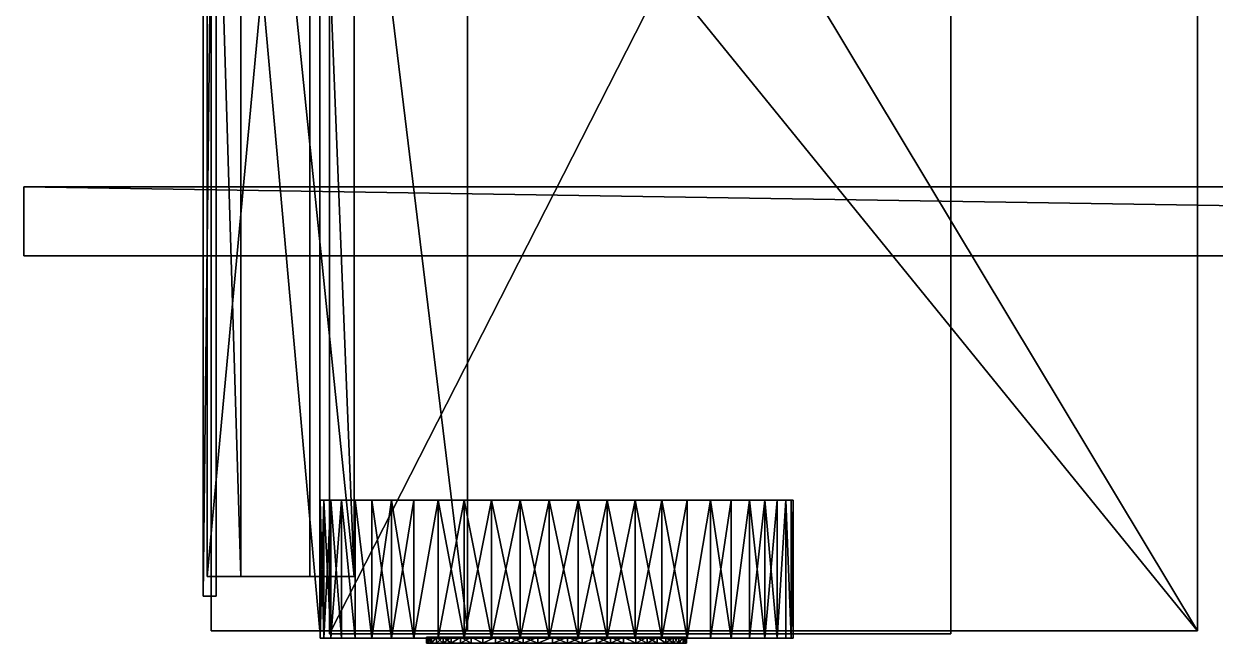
# Model space of a CAD drawing. Header units: millimetres. Extents: x -2500 to 6540, y -1255 to 1270.
# Drawn here: x -2500 to -84, y -1255 to 0 of the extents above; entities that cross this region are included whole.
import ezdxf

# ---------------------------------------------------------------- set-up
doc = ezdxf.new("R2010")
doc.units = ezdxf.units.MM

msp = doc.modelspace()

# ---------------------------------------------------------------- linework, layer by layer
at = {"layer": 'CAD_75LAB'}
for points in [[(-1880, -1236, 1750), (-1880, 1236, 2770), (-1880, 1236, 1750)], [(-1880, -1236, 2770), (-1880, 1236, 2770), (-1880, -1236, 1750)], [(-620, 1236, 1750), (-1880, -1236, 1750), (-1880, 1236, 1750)], [(-620, 1236, 1750), (-620, -1236, 1750), (-1880, -1236, 1750)], [(-620, 1236, 2770), (-1880, 1236, 2770), (-1880, -1236, 2770)], [(-620, 1236, 2770), (-1880, -1236, 2770), (-620, -1236, 2770)], [(-620, -1236, 1750), (-620, 1236, 1750), (-620, 1236, 2770)], [(-620, -1236, 2770), (-620, -1236, 1750), (-620, 1236, 2770)], [(-2120, 1230, 500), (-120, -1230, 500), (-2120, -1230, 500)], [(-2120, 1230, 500), (-120, 1230, 500), (-120, -1230, 500)], [(-2120, 1230, 1600), (-2120, -1230, 1600), (-1900, -1230, 2790)], [(-1900, 1230, 2790), (-2120, 1230, 1600), (-1900, -1230, 2790)], [(-2120, 1230, 1600), (-2120, 1230, 500), (-2120, -1230, 500)], [(-2120, 1230, 1600), (-2120, -1230, 500), (-2120, -1230, 1600)], [(-1900, 1230, 2790), (-1900, -1230, 2790), (-1600, -1230, 3050)], [(-1600, 1230, 3050), (-1900, 1230, 2790), (-1600, -1230, 3050)], [(-1600, 1230, 3050), (-1600, -1230, 3050), (-120, -1230, 3050)], [(-120, 1230, 3050), (-1600, 1230, 3050), (-120, -1230, 3050)], [(-120, -1230, 500), (-120, 1230, 3050), (-120, -1230, 3050)], [(-120, 1230, 500), (-120, 1230, 3050), (-120, -1230, 500)], [(-2136, -1160, 920), (-2136, 1160, 630), (-2136, -1160, 630)], [(-2136, -1160, 920), (-2136, 1160, 920), (-2136, 1160, 630)], [(-2110, 1160, 630), (-2136, -1160, 630), (-2136, 1160, 630)], [(-2110, 1160, 630), (-2110, -1160, 630), (-2136, -1160, 630)], [(-2110, 1160, 920), (-2136, 1160, 920), (-2136, -1160, 920)], [(-2110, 1160, 920), (-2136, -1160, 920), (-2110, -1160, 920)], [(-2110, -1160, 920), (-2110, -1160, 630), (-2110, 1160, 630)], [(-2110, -1160, 920), (-2110, 1160, 630), (-2110, 1160, 920)], [(-2060, -1120, 1710), (-2128, 1120, 1710), (-2060, 1120, 1710)], [(-2060, -1120, 1710), (-2128, -1120, 1710), (-2128, 1120, 1710)], [(-2128, -1120, 1710), (-1920, 1120, 2770), (-2128, 1120, 1710)], [(-2128, -1120, 1710), (-1920, -1120, 2770), (-1920, 1120, 2770)], [(-1830, -1120, 2770), (-2060, -1120, 1710), (-2060, 1120, 1710)], [(-1830, -1120, 2770), (-2060, 1120, 1710), (-1830, 1120, 2770)], [(-1830, -1120, 2770), (-1830, 1120, 2770), (-1920, 1120, 2770)], [(-1920, -1120, 2770), (-1830, -1120, 2770), (-1920, 1120, 2770)], [(-2500, -330, 1030), (-2500, -330, 780), (-2500, -470, 780)], [(-2500, -470, 1030), (-2500, -330, 1030), (-2500, -470, 780)], [(6460, -330, 1030), (6460, -330, 780), (-2500, -330, 780)], [(6460, -330, 1030), (-2500, -330, 780), (-2500, -330, 1030)], [(6460, -470, 780), (-2500, -470, 780), (-2500, -330, 780)], [(6460, -330, 780), (6460, -470, 780), (-2500, -330, 780)], [(6460, -470, 1030), (-2500, -330, 1030), (-2500, -470, 1030)], [(6460, -330, 1030), (-2500, -330, 1030), (6460, -470, 1030)], [(6460, -470, 1030), (-2500, -470, 780), (6460, -470, 780)], [(6460, -470, 1030), (-2500, -470, 1030), (-2500, -470, 780)], [(-1899.09, -1245, 509.55), (-1891.83, -1245, 568.2), (-1891.83, -965, 568.2)], [(-1899.09, -1245, 509.55), (-1891.83, -965, 568.2), (-1899.09, -965, 509.55)], [(-1899.09, -1245, 509.55), (-1899.09, -965, 509.55), (-1899.09, -965, 450.45)], [(-1899.09, -1245, 450.45), (-1899.09, -1245, 509.55), (-1899.09, -965, 450.45)], [(-1891.83, -1245, 391.8), (-1899.09, -1245, 450.45), (-1899.09, -965, 450.45)], [(-1891.83, -1245, 391.8), (-1899.09, -965, 450.45), (-1891.83, -965, 391.8)], [(-1899.09, -965, 509.55), (-1891.83, -965, 391.8), (-1899.09, -965, 450.45)], [(-1877.41, -965, 625.51), (-1899.09, -965, 509.55), (-1891.83, -965, 568.2)], [(-1877.41, -965, 625.51), (-1891.83, -965, 391.8), (-1899.09, -965, 509.55)], [(-1891.83, -1245, 568.2), (-1877.41, -1245, 625.51), (-1877.41, -965, 625.51)], [(-1891.83, -1245, 568.2), (-1877.41, -965, 625.51), (-1891.83, -965, 568.2)], [(-1877.41, -1245, 334.49), (-1891.83, -1245, 391.8), (-1891.83, -965, 391.8)], [(-1877.41, -1245, 334.49), (-1891.83, -965, 391.8), (-1877.41, -965, 334.49)], [(-1891.83, -965, 391.8), (-1856.06, -965, 279.38), (-1877.41, -965, 334.49)], [(-1891.83, -965, 391.8), (-1754.14, -965, 135.4), (-1856.06, -965, 279.38)], [(-1877.41, -965, 625.51), (-1754.14, -965, 135.4), (-1891.83, -965, 391.8)], [(-1877.41, -1245, 625.51), (-1856.06, -965, 680.62), (-1877.41, -965, 625.51)], [(-1877.41, -1245, 625.51), (-1856.06, -1245, 680.62), (-1856.06, -965, 680.62)], [(-1856.06, -1245, 279.38), (-1877.41, -1245, 334.49), (-1877.41, -965, 334.49)], [(-1856.06, -1245, 279.38), (-1877.41, -965, 334.49), (-1856.06, -965, 279.38)], [(-1793.96, -965, 780.92), (-1877.41, -965, 625.51), (-1856.06, -965, 680.62)], [(-1317.31, -965, 948.89), (-1754.14, -965, 135.4), (-1877.41, -965, 625.51)], [(-1317.31, -965, 948.89), (-1877.41, -965, 625.51), (-1793.96, -965, 780.92)], [(-1828.1, -1245, 732.69), (-1828.1, -965, 732.69), (-1856.06, -965, 680.62)], [(-1856.06, -1245, 680.62), (-1828.1, -1245, 732.69), (-1856.06, -965, 680.62)], [(-1828.1, -1245, 227.31), (-1856.06, -1245, 279.38), (-1856.06, -965, 279.38)], [(-1828.1, -1245, 227.31), (-1856.06, -965, 279.38), (-1828.1, -965, 227.31)], [(-1856.06, -965, 279.38), (-1793.96, -965, 179.08), (-1828.1, -965, 227.31)], [(-1856.06, -965, 279.38), (-1754.14, -965, 135.4), (-1793.96, -965, 179.08)], [(-1793.96, -965, 780.92), (-1856.06, -965, 680.62), (-1828.1, -965, 732.69)], [(-1793.96, -1245, 780.92), (-1793.96, -965, 780.92), (-1828.1, -965, 732.69)], [(-1828.1, -1245, 732.69), (-1793.96, -1245, 780.92), (-1828.1, -965, 732.69)], [(-1793.96, -1245, 179.08), (-1828.1, -1245, 227.31), (-1828.1, -965, 227.31)], [(-1793.96, -1245, 179.08), (-1828.1, -965, 227.31), (-1793.96, -965, 179.08)], [(-1793.96, -1245, 780.92), (-1754.14, -965, 824.6), (-1793.96, -965, 780.92)], [(-1793.96, -1245, 780.92), (-1754.14, -1245, 824.6), (-1754.14, -965, 824.6)], [(-1754.14, -1245, 135.4), (-1793.96, -1245, 179.08), (-1793.96, -965, 179.08)], [(-1754.14, -1245, 135.4), (-1793.96, -965, 179.08), (-1754.14, -965, 135.4)], [(-1551.36, -965, 941.68), (-1793.96, -965, 780.92), (-1754.14, -965, 824.6)], [(-1317.31, -965, 948.89), (-1793.96, -965, 780.92), (-1551.36, -965, 941.68)], [(-1754.14, -1245, 824.6), (-1709.26, -965, 863.05), (-1754.14, -965, 824.6)], [(-1754.14, -1245, 824.6), (-1709.26, -1245, 863.05), (-1709.26, -965, 863.05)], [(-1709.26, -1245, 96.95), (-1754.14, -1245, 135.4), (-1754.14, -965, 135.4)], [(-1709.26, -1245, 96.95), (-1754.14, -965, 135.4), (-1709.26, -965, 96.95)], [(-1660, -965, 64.31), (-1709.26, -965, 96.95), (-1754.14, -965, 135.4)], [(-1660, -965, 895.69), (-1754.14, -965, 824.6), (-1709.26, -965, 863.05)], [(-1551.36, -965, 941.68), (-1754.14, -965, 824.6), (-1660, -965, 895.69)], [(-1317.31, -965, 948.89), (-1660, -965, 64.31), (-1754.14, -965, 135.4)], [(-1709.26, -1245, 863.05), (-1660, -965, 895.69), (-1709.26, -965, 863.05)], [(-1709.26, -1245, 863.05), (-1660, -1245, 895.69), (-1660, -965, 895.69)], [(-1709.26, -1245, 96.95), (-1709.26, -965, 96.95), (-1660, -965, 64.31)], [(-1660, -1245, 64.31), (-1709.26, -1245, 96.95), (-1660, -965, 64.31)], [(-1660, -1245, 895.69), (-1607.1, -965, 922.03), (-1660, -965, 895.69)], [(-1660, -1245, 895.69), (-1607.1, -1245, 922.03), (-1607.1, -965, 922.03)], [(-1607.1, -1245, 37.97), (-1660, -1245, 64.31), (-1660, -965, 64.31)], [(-1607.1, -1245, 37.97), (-1660, -965, 64.31), (-1607.1, -965, 37.97)], [(-1493.63, -965, 5.68), (-1607.1, -965, 37.97), (-1660, -965, 64.31)], [(-1434.78, -965, 0.23), (-1493.63, -965, 5.68), (-1660, -965, 64.31)], [(-1551.36, -965, 941.68), (-1660, -965, 895.69), (-1607.1, -965, 922.03)], [(-1317.31, -965, 948.89), (-1434.78, -965, 0.23), (-1660, -965, 64.31)], [(-1607.1, -1245, 922.03), (-1551.36, -965, 941.68), (-1607.1, -965, 922.03)], [(-1607.1, -1245, 922.03), (-1551.36, -1245, 941.68), (-1551.36, -965, 941.68)], [(-1551.36, -1245, 18.32), (-1607.1, -1245, 37.97), (-1607.1, -965, 37.97)], [(-1551.36, -1245, 18.32), (-1607.1, -965, 37.97), (-1551.36, -965, 18.32)], [(-1493.63, -965, 5.68), (-1551.36, -965, 18.32), (-1607.1, -965, 37.97)], [(-1551.36, -1245, 941.68), (-1493.63, -965, 954.32), (-1551.36, -965, 941.68)], [(-1551.36, -1245, 941.68), (-1493.63, -1245, 954.32), (-1493.63, -965, 954.32)], [(-1493.63, -1245, 5.68), (-1551.36, -1245, 18.32), (-1551.36, -965, 18.32)], [(-1493.63, -1245, 5.68), (-1551.36, -965, 18.32), (-1493.63, -965, 5.68)], [(-1317.31, -965, 948.89), (-1551.36, -965, 941.68), (-1493.63, -965, 954.32)], [(-1493.63, -1245, 954.32), (-1434.78, -1245, 959.77), (-1434.78, -965, 959.77)], [(-1493.63, -1245, 954.32), (-1434.78, -965, 959.77), (-1493.63, -965, 954.32)], [(-1434.78, -1245, 0.23), (-1493.63, -1245, 5.68), (-1493.63, -965, 5.68)], [(-1434.78, -1245, 0.23), (-1493.63, -965, 5.68), (-1434.78, -965, 0.23)], [(-1317.31, -965, 948.89), (-1493.63, -965, 954.32), (-1434.78, -965, 959.77)], [(-1434.78, -1245, 959.77), (-1375.71, -1245, 957.95), (-1375.71, -965, 957.95)], [(-1434.78, -1245, 959.77), (-1375.71, -965, 957.95), (-1434.78, -965, 959.77)], [(-1375.71, -1245, 2.05), (-1434.78, -1245, 0.23), (-1434.78, -965, 0.23)], [(-1375.71, -1245, 2.05), (-1434.78, -965, 0.23), (-1375.71, -965, 2.05)], [(-1065.28, -965, 156.63), (-1375.71, -965, 2.05), (-1434.78, -965, 0.23)], [(-1028.23, -965, 202.67), (-1065.28, -965, 156.63), (-1434.78, -965, 0.23)], [(-997.11, -965, 252.92), (-1028.23, -965, 202.67), (-1434.78, -965, 0.23)], [(-1317.31, -965, 948.89), (-1434.78, -965, 959.77), (-1375.71, -965, 957.95)], [(-1065.28, -965, 803.37), (-1434.78, -965, 0.23), (-1317.31, -965, 948.89)], [(-1065.28, -965, 803.37), (-997.11, -965, 252.92), (-1434.78, -965, 0.23)], [(-1375.71, -1245, 957.95), (-1317.31, -1245, 948.89), (-1317.31, -965, 948.89)], [(-1375.71, -1245, 957.95), (-1317.31, -965, 948.89), (-1375.71, -965, 957.95)], [(-1317.31, -1245, 11.11), (-1375.71, -1245, 2.05), (-1375.71, -965, 2.05)], [(-1317.31, -1245, 11.11), (-1375.71, -965, 2.05), (-1317.31, -965, 11.11)], [(-1206.05, -965, 50.32), (-1317.31, -965, 11.11), (-1375.71, -965, 2.05)], [(-1065.28, -965, 156.63), (-1206.05, -965, 50.32), (-1375.71, -965, 2.05)], [(-1317.31, -1245, 948.89), (-1260.47, -1245, 932.71), (-1260.47, -965, 932.71)], [(-1317.31, -1245, 948.89), (-1260.47, -965, 932.71), (-1317.31, -965, 948.89)], [(-1260.47, -1245, 27.29), (-1317.31, -1245, 11.11), (-1317.31, -965, 11.11)], [(-1260.47, -1245, 27.29), (-1317.31, -965, 11.11), (-1260.47, -965, 27.29)], [(-1206.05, -965, 50.32), (-1260.47, -965, 27.29), (-1317.31, -965, 11.11)], [(-1065.28, -965, 803.37), (-1317.31, -965, 948.89), (-1260.47, -965, 932.71)], [(-1260.47, -1245, 932.71), (-1206.05, -1245, 909.68), (-1206.05, -965, 909.68)], [(-1260.47, -1245, 932.71), (-1206.05, -965, 909.68), (-1260.47, -965, 932.71)], [(-1206.05, -1245, 50.32), (-1260.47, -1245, 27.29), (-1260.47, -965, 27.29)], [(-1206.05, -1245, 50.32), (-1260.47, -965, 27.29), (-1206.05, -965, 50.32)], [(-1065.28, -965, 803.37), (-1260.47, -965, 932.71), (-1206.05, -965, 909.68)], [(-1206.05, -1245, 909.68), (-1154.86, -1245, 880.13), (-1154.86, -965, 880.13)], [(-1206.05, -1245, 909.68), (-1154.86, -965, 880.13), (-1206.05, -965, 909.68)], [(-1154.86, -1245, 79.87), (-1206.05, -1245, 50.32), (-1206.05, -965, 50.32)], [(-1154.86, -1245, 79.87), (-1206.05, -965, 50.32), (-1154.86, -965, 79.87)], [(-1065.28, -965, 156.63), (-1154.86, -965, 79.87), (-1206.05, -965, 50.32)], [(-1065.28, -965, 803.37), (-1206.05, -965, 909.68), (-1154.86, -965, 880.13)], [(-1154.86, -1245, 880.13), (-1107.7, -1245, 844.51), (-1107.7, -965, 844.51)], [(-1154.86, -1245, 880.13), (-1107.7, -965, 844.51), (-1154.86, -965, 880.13)], [(-1154.86, -1245, 79.87), (-1154.86, -965, 79.87), (-1107.7, -965, 115.49)], [(-1107.7, -1245, 115.49), (-1154.86, -1245, 79.87), (-1107.7, -965, 115.49)], [(-1065.28, -965, 156.63), (-1107.7, -965, 115.49), (-1154.86, -965, 79.87)], [(-1065.28, -965, 803.37), (-1154.86, -965, 880.13), (-1107.7, -965, 844.51)], [(-1107.7, -1245, 844.51), (-1065.28, -1245, 803.37), (-1065.28, -965, 803.37)], [(-1107.7, -1245, 844.51), (-1065.28, -965, 803.37), (-1107.7, -965, 844.51)], [(-1065.28, -1245, 156.63), (-1107.7, -1245, 115.49), (-1107.7, -965, 115.49)], [(-1065.28, -1245, 156.63), (-1107.7, -965, 115.49), (-1065.28, -965, 156.63)], [(-1065.28, -1245, 803.37), (-1028.23, -1245, 757.33), (-1028.23, -965, 757.33)], [(-1065.28, -1245, 803.37), (-1028.23, -965, 757.33), (-1065.28, -965, 803.37)], [(-1065.28, -1245, 156.63), (-1065.28, -965, 156.63), (-1028.23, -965, 202.67)], [(-1028.23, -1245, 202.67), (-1065.28, -1245, 156.63), (-1028.23, -965, 202.67)], [(-1065.28, -965, 803.37), (-943.64, -965, 538.99), (-972.41, -965, 306.6)], [(-1065.28, -965, 803.37), (-1028.23, -965, 757.33), (-943.64, -965, 538.99)], [(-1065.28, -965, 803.37), (-972.41, -965, 306.6), (-997.11, -965, 252.92)], [(-1028.23, -1245, 757.33), (-997.11, -1245, 707.08), (-997.11, -965, 707.08)], [(-1028.23, -1245, 757.33), (-997.11, -965, 707.08), (-1028.23, -965, 757.33)], [(-997.11, -1245, 252.92), (-1028.23, -1245, 202.67), (-1028.23, -965, 202.67)], [(-997.11, -1245, 252.92), (-1028.23, -965, 202.67), (-997.11, -965, 252.92)], [(-1028.23, -965, 757.33), (-997.11, -965, 707.08), (-943.64, -965, 538.99)], [(-997.11, -1245, 707.08), (-972.41, -1245, 653.4), (-972.41, -965, 653.4)], [(-997.11, -1245, 707.08), (-972.41, -965, 653.4), (-997.11, -965, 707.08)], [(-972.41, -1245, 306.6), (-997.11, -965, 252.92), (-972.41, -965, 306.6)], [(-972.41, -1245, 306.6), (-997.11, -1245, 252.92), (-997.11, -965, 252.92)], [(-997.11, -965, 707.08), (-972.41, -965, 653.4), (-943.64, -965, 538.99)], [(-972.41, -1245, 653.4), (-954.5, -1245, 597.08), (-954.5, -965, 597.08)], [(-972.41, -1245, 653.4), (-954.5, -965, 597.08), (-972.41, -965, 653.4)], [(-972.41, -1245, 306.6), (-972.41, -965, 306.6), (-954.5, -965, 362.92)], [(-954.5, -1245, 362.92), (-972.41, -1245, 306.6), (-954.5, -965, 362.92)], [(-943.64, -965, 538.99), (-954.5, -965, 362.92), (-972.41, -965, 306.6)], [(-972.41, -965, 653.4), (-954.5, -965, 597.08), (-943.64, -965, 538.99)], [(-943.64, -1245, 538.99), (-943.64, -965, 538.99), (-954.5, -965, 597.08)], [(-954.5, -1245, 597.08), (-943.64, -1245, 538.99), (-954.5, -965, 597.08)], [(-943.64, -1245, 421.01), (-954.5, -965, 362.92), (-943.64, -965, 421.01)], [(-943.64, -1245, 421.01), (-954.5, -1245, 362.92), (-954.5, -965, 362.92)], [(-940, -965, 480), (-943.64, -965, 421.01), (-954.5, -965, 362.92)], [(-943.64, -965, 538.99), (-940, -965, 480), (-954.5, -965, 362.92)], [(-940, -1245, 480), (-940, -965, 480), (-943.64, -965, 538.99)], [(-943.64, -1245, 538.99), (-940, -1245, 480), (-943.64, -965, 538.99)], [(-940, -1245, 480), (-943.64, -965, 421.01), (-940, -965, 480)], [(-940, -1245, 480), (-943.64, -1245, 421.01), (-943.64, -965, 421.01)], [(-1920, -1120, 2770), (-2128, -1120, 1710), (-2060, -1120, 1710)], [(-1830, -1120, 2770), (-1920, -1120, 2770), (-2060, -1120, 1710)], [(-2110, -1160, 920), (-2136, -1160, 630), (-2110, -1160, 630)], [(-2110, -1160, 920), (-2136, -1160, 920), (-2136, -1160, 630)], [(-2120, -1230, 1600), (-2120, -1230, 500), (-120, -1230, 500)], [(-2120, -1230, 1600), (-120, -1230, 500), (-120, -1230, 3050)], [(-1600, -1230, 3050), (-2120, -1230, 1600), (-120, -1230, 3050)], [(-1900, -1230, 2790), (-2120, -1230, 1600), (-1600, -1230, 3050)], [(-1899.09, -1245, 509.55), (-1899.09, -1245, 450.45), (-1891.83, -1245, 391.8)], [(-1877.41, -1245, 625.51), (-1891.83, -1245, 568.2), (-1899.09, -1245, 509.55)], [(-1877.41, -1245, 625.51), (-1899.09, -1245, 509.55), (-1891.83, -1245, 391.8)], [(-1891.83, -1245, 391.8), (-1877.41, -1245, 334.49), (-1856.06, -1245, 279.38)], [(-1891.83, -1245, 391.8), (-1856.06, -1245, 279.38), (-1754.14, -1245, 135.4)], [(-1877.41, -1245, 625.51), (-1891.83, -1245, 391.8), (-1754.14, -1245, 135.4)], [(-620, -1236, 2770), (-1880, -1236, 1750), (-620, -1236, 1750)], [(-620, -1236, 2770), (-1880, -1236, 2770), (-1880, -1236, 1750)], [(-1793.96, -1245, 780.92), (-1856.06, -1245, 680.62), (-1877.41, -1245, 625.51)], [(-1317.31, -1245, 948.89), (-1877.41, -1245, 625.51), (-1754.14, -1245, 135.4)], [(-1317.31, -1245, 948.89), (-1793.96, -1245, 780.92), (-1877.41, -1245, 625.51)], [(-1856.06, -1245, 279.38), (-1828.1, -1245, 227.31), (-1793.96, -1245, 179.08)], [(-1856.06, -1245, 279.38), (-1793.96, -1245, 179.08), (-1754.14, -1245, 135.4)], [(-1793.96, -1245, 780.92), (-1828.1, -1245, 732.69), (-1856.06, -1245, 680.62)], [(-1551.36, -1245, 941.68), (-1754.14, -1245, 824.6), (-1793.96, -1245, 780.92)], [(-1317.31, -1245, 948.89), (-1551.36, -1245, 941.68), (-1793.96, -1245, 780.92)], [(-1660, -1245, 64.31), (-1754.14, -1245, 135.4), (-1709.26, -1245, 96.95)], [(-1660, -1245, 895.69), (-1709.26, -1245, 863.05), (-1754.14, -1245, 824.6)], [(-1551.36, -1245, 941.68), (-1660, -1245, 895.69), (-1754.14, -1245, 824.6)], [(-1317.31, -1245, 948.89), (-1754.14, -1245, 135.4), (-1660, -1245, 64.31)], [(-1683.57, -1255, 495.07), (-1680.13, -1255, 525.02), (-1680.13, -1243, 525.02)], [(-1683.57, -1255, 495.07), (-1680.13, -1243, 525.02), (-1683.57, -1243, 495.07)], [(-1683.57, -1255, 495.07), (-1683.57, -1243, 495.07), (-1683.57, -1243, 464.93)], [(-1683.57, -1255, 464.93), (-1683.57, -1255, 495.07), (-1683.57, -1243, 464.93)], [(-1680.13, -1255, 434.98), (-1683.57, -1255, 464.93), (-1683.57, -1243, 464.93)], [(-1680.13, -1255, 434.98), (-1683.57, -1243, 464.93), (-1680.13, -1243, 434.98)], [(-1683.57, -1243, 495.07), (-1680.13, -1243, 434.98), (-1683.57, -1243, 464.93)], [(-1683.57, -1243, 495.07), (-1614.5, -1243, 301.49), (-1680.13, -1243, 434.98)], [(-1673.31, -1243, 554.38), (-1683.57, -1243, 495.07), (-1680.13, -1243, 525.02)], [(-1649.88, -1243, 609.82), (-1683.57, -1243, 495.07), (-1673.31, -1243, 554.38)], [(-1633.58, -1243, 635.18), (-1614.5, -1243, 301.49), (-1683.57, -1243, 495.07)], [(-1633.58, -1243, 635.18), (-1683.57, -1243, 495.07), (-1649.88, -1243, 609.82)], [(-1683.57, -1255, 495.07), (-1683.57, -1255, 464.93), (-1680.13, -1255, 434.98)], [(-1683.57, -1255, 495.07), (-1680.13, -1255, 434.98), (-1614.5, -1255, 301.49)], [(-1673.31, -1255, 554.38), (-1680.13, -1255, 525.02), (-1683.57, -1255, 495.07)], [(-1649.88, -1255, 609.82), (-1673.31, -1255, 554.38), (-1683.57, -1255, 495.07)], [(-1633.58, -1255, 635.18), (-1683.57, -1255, 495.07), (-1614.5, -1255, 301.49)], [(-1633.58, -1255, 635.18), (-1649.88, -1255, 609.82), (-1683.57, -1255, 495.07)], [(-1680.13, -1255, 525.02), (-1673.31, -1255, 554.38), (-1673.31, -1243, 554.38)], [(-1680.13, -1255, 525.02), (-1673.31, -1243, 554.38), (-1680.13, -1243, 525.02)], [(-1673.31, -1255, 405.62), (-1680.13, -1255, 434.98), (-1680.13, -1243, 434.98)], [(-1673.31, -1255, 405.62), (-1680.13, -1243, 434.98), (-1673.31, -1243, 405.62)], [(-1680.13, -1243, 434.98), (-1649.88, -1243, 350.18), (-1673.31, -1243, 405.62)], [(-1680.13, -1243, 434.98), (-1614.5, -1243, 301.49), (-1649.88, -1243, 350.18)], [(-1680.13, -1255, 434.98), (-1673.31, -1255, 405.62), (-1649.88, -1255, 350.18)], [(-1680.13, -1255, 434.98), (-1649.88, -1255, 350.18), (-1614.5, -1255, 301.49)], [(-1673.31, -1255, 554.38), (-1663.18, -1255, 582.77), (-1663.18, -1243, 582.77)], [(-1673.31, -1255, 554.38), (-1663.18, -1243, 582.77), (-1673.31, -1243, 554.38)], [(-1673.31, -1255, 405.62), (-1673.31, -1243, 405.62), (-1663.18, -1243, 377.23)], [(-1663.18, -1255, 377.23), (-1673.31, -1255, 405.62), (-1663.18, -1243, 377.23)], [(-1673.31, -1243, 405.62), (-1649.88, -1243, 350.18), (-1663.18, -1243, 377.23)], [(-1649.88, -1243, 609.82), (-1673.31, -1243, 554.38), (-1663.18, -1243, 582.77)], [(-1673.31, -1255, 405.62), (-1663.18, -1255, 377.23), (-1649.88, -1255, 350.18)], [(-1649.88, -1255, 609.82), (-1663.18, -1255, 582.77), (-1673.31, -1255, 554.38)], [(-1663.18, -1255, 582.77), (-1649.88, -1255, 609.82), (-1649.88, -1243, 609.82)], [(-1663.18, -1255, 582.77), (-1649.88, -1243, 609.82), (-1663.18, -1243, 582.77)], [(-1649.88, -1255, 350.18), (-1663.18, -1255, 377.23), (-1663.18, -1243, 377.23)], [(-1649.88, -1255, 350.18), (-1663.18, -1243, 377.23), (-1649.88, -1243, 350.18)], [(-1493.63, -1245, 5.68), (-1660, -1245, 64.31), (-1607.1, -1245, 37.97)], [(-1434.78, -1245, 0.23), (-1660, -1245, 64.31), (-1493.63, -1245, 5.68)], [(-1551.36, -1245, 941.68), (-1607.1, -1245, 922.03), (-1660, -1245, 895.69)], [(-1317.31, -1245, 948.89), (-1660, -1245, 64.31), (-1434.78, -1245, 0.23)], [(-1649.88, -1255, 609.82), (-1633.58, -1255, 635.18), (-1633.58, -1243, 635.18)], [(-1649.88, -1255, 609.82), (-1633.58, -1243, 635.18), (-1649.88, -1243, 609.82)], [(-1633.58, -1255, 324.82), (-1649.88, -1255, 350.18), (-1649.88, -1243, 350.18)], [(-1633.58, -1255, 324.82), (-1649.88, -1243, 350.18), (-1633.58, -1243, 324.82)], [(-1649.88, -1243, 350.18), (-1614.5, -1243, 301.49), (-1633.58, -1243, 324.82)], [(-1649.88, -1255, 350.18), (-1633.58, -1255, 324.82), (-1614.5, -1255, 301.49)], [(-1633.58, -1255, 635.18), (-1614.5, -1255, 658.51), (-1614.5, -1243, 658.51)], [(-1633.58, -1255, 635.18), (-1614.5, -1243, 658.51), (-1633.58, -1243, 635.18)], [(-1633.58, -1255, 324.82), (-1633.58, -1243, 324.82), (-1614.5, -1243, 301.49)], [(-1614.5, -1255, 301.49), (-1633.58, -1255, 324.82), (-1614.5, -1243, 301.49)], [(-1592.88, -1243, 679.52), (-1633.58, -1243, 635.18), (-1614.5, -1243, 658.51)], [(-1569.01, -1243, 697.92), (-1633.58, -1243, 635.18), (-1592.88, -1243, 679.52)], [(-1543.2, -1243, 713.49), (-1614.5, -1243, 301.49), (-1633.58, -1243, 635.18)], [(-1543.2, -1243, 713.49), (-1633.58, -1243, 635.18), (-1569.01, -1243, 697.92)], [(-1592.88, -1255, 679.52), (-1614.5, -1255, 658.51), (-1633.58, -1255, 635.18)], [(-1569.01, -1255, 697.92), (-1592.88, -1255, 679.52), (-1633.58, -1255, 635.18)], [(-1543.2, -1255, 713.49), (-1633.58, -1255, 635.18), (-1614.5, -1255, 301.49)], [(-1543.2, -1255, 713.49), (-1569.01, -1255, 697.92), (-1633.58, -1255, 635.18)], [(-1614.5, -1255, 658.51), (-1592.88, -1243, 679.52), (-1614.5, -1243, 658.51)], [(-1614.5, -1255, 658.51), (-1592.88, -1255, 679.52), (-1592.88, -1243, 679.52)], [(-1592.88, -1255, 280.48), (-1614.5, -1255, 301.49), (-1614.5, -1243, 301.49)], [(-1592.88, -1255, 280.48), (-1614.5, -1243, 301.49), (-1592.88, -1243, 280.48)], [(-1543.2, -1243, 246.51), (-1592.88, -1243, 280.48), (-1614.5, -1243, 301.49)], [(-1487.11, -1243, 224.67), (-1543.2, -1243, 246.51), (-1614.5, -1243, 301.49)], [(-1367.57, -1243, 221.26), (-1487.11, -1243, 224.67), (-1614.5, -1243, 301.49)], [(-1427.54, -1243, 743.89), (-1614.5, -1243, 301.49), (-1543.2, -1243, 713.49)], [(-1427.54, -1243, 743.89), (-1367.57, -1243, 221.26), (-1614.5, -1243, 301.49)], [(-1543.2, -1255, 246.51), (-1614.5, -1255, 301.49), (-1592.88, -1255, 280.48)], [(-1487.11, -1255, 224.67), (-1614.5, -1255, 301.49), (-1543.2, -1255, 246.51)], [(-1367.57, -1255, 221.26), (-1614.5, -1255, 301.49), (-1487.11, -1255, 224.67)], [(-1427.54, -1255, 743.89), (-1543.2, -1255, 713.49), (-1614.5, -1255, 301.49)], [(-1427.54, -1255, 743.89), (-1614.5, -1255, 301.49), (-1367.57, -1255, 221.26)], [(-1493.63, -1245, 5.68), (-1607.1, -1245, 37.97), (-1551.36, -1245, 18.32)], [(-1569.01, -1255, 697.92), (-1569.01, -1243, 697.92), (-1592.88, -1243, 679.52)], [(-1592.88, -1255, 679.52), (-1569.01, -1255, 697.92), (-1592.88, -1243, 679.52)], [(-1569.01, -1255, 262.08), (-1592.88, -1255, 280.48), (-1592.88, -1243, 280.48)], [(-1569.01, -1255, 262.08), (-1592.88, -1243, 280.48), (-1569.01, -1243, 262.08)], [(-1543.2, -1243, 246.51), (-1569.01, -1243, 262.08), (-1592.88, -1243, 280.48)], [(-1543.2, -1255, 246.51), (-1592.88, -1255, 280.48), (-1569.01, -1255, 262.08)], [(-1569.01, -1255, 697.92), (-1543.2, -1243, 713.49), (-1569.01, -1243, 697.92)], [(-1569.01, -1255, 697.92), (-1543.2, -1255, 713.49), (-1543.2, -1243, 713.49)], [(-1569.01, -1255, 262.08), (-1569.01, -1243, 262.08), (-1543.2, -1243, 246.51)], [(-1543.2, -1255, 246.51), (-1569.01, -1255, 262.08), (-1543.2, -1243, 246.51)], [(-1317.31, -1245, 948.89), (-1493.63, -1245, 954.32), (-1551.36, -1245, 941.68)], [(-1543.2, -1255, 713.49), (-1515.78, -1243, 726.01), (-1543.2, -1243, 713.49)], [(-1543.2, -1255, 713.49), (-1515.78, -1255, 726.01), (-1515.78, -1243, 726.01)], [(-1515.78, -1255, 233.99), (-1543.2, -1255, 246.51), (-1543.2, -1243, 246.51)], [(-1515.78, -1255, 233.99), (-1543.2, -1243, 246.51), (-1515.78, -1243, 233.99)], [(-1487.11, -1243, 224.67), (-1515.78, -1243, 233.99), (-1543.2, -1243, 246.51)], [(-1457.57, -1243, 741.31), (-1543.2, -1243, 713.49), (-1515.78, -1243, 726.01)], [(-1427.54, -1243, 743.89), (-1543.2, -1243, 713.49), (-1457.57, -1243, 741.31)], [(-1487.11, -1255, 224.67), (-1543.2, -1255, 246.51), (-1515.78, -1255, 233.99)], [(-1457.57, -1255, 741.31), (-1515.78, -1255, 726.01), (-1543.2, -1255, 713.49)], [(-1427.54, -1255, 743.89), (-1457.57, -1255, 741.31), (-1543.2, -1255, 713.49)], [(-1515.78, -1255, 726.01), (-1487.11, -1243, 735.33), (-1515.78, -1243, 726.01)], [(-1515.78, -1255, 726.01), (-1487.11, -1255, 735.33), (-1487.11, -1243, 735.33)], [(-1487.11, -1255, 224.67), (-1515.78, -1255, 233.99), (-1515.78, -1243, 233.99)], [(-1487.11, -1255, 224.67), (-1515.78, -1243, 233.99), (-1487.11, -1243, 224.67)], [(-1457.57, -1243, 741.31), (-1515.78, -1243, 726.01), (-1487.11, -1243, 735.33)], [(-1457.57, -1255, 741.31), (-1487.11, -1255, 735.33), (-1515.78, -1255, 726.01)], [(-1317.31, -1245, 948.89), (-1434.78, -1245, 959.77), (-1493.63, -1245, 954.32)], [(-1487.11, -1255, 735.33), (-1457.57, -1243, 741.31), (-1487.11, -1243, 735.33)], [(-1487.11, -1255, 735.33), (-1457.57, -1255, 741.31), (-1457.57, -1243, 741.31)], [(-1457.57, -1255, 218.69), (-1487.11, -1255, 224.67), (-1487.11, -1243, 224.67)], [(-1457.57, -1255, 218.69), (-1487.11, -1243, 224.67), (-1457.57, -1243, 218.69)], [(-1367.57, -1243, 221.26), (-1457.57, -1243, 218.69), (-1487.11, -1243, 224.67)], [(-1367.57, -1255, 221.26), (-1487.11, -1255, 224.67), (-1457.57, -1255, 218.69)], [(-1457.57, -1255, 741.31), (-1427.54, -1243, 743.89), (-1457.57, -1243, 741.31)], [(-1457.57, -1255, 741.31), (-1427.54, -1255, 743.89), (-1427.54, -1243, 743.89)], [(-1457.57, -1255, 218.69), (-1457.57, -1243, 218.69), (-1427.54, -1243, 216.11)], [(-1427.54, -1255, 216.11), (-1457.57, -1255, 218.69), (-1427.54, -1243, 216.11)], [(-1397.41, -1243, 216.97), (-1427.54, -1243, 216.11), (-1457.57, -1243, 218.69)], [(-1367.57, -1243, 221.26), (-1397.41, -1243, 216.97), (-1457.57, -1243, 218.69)], [(-1397.41, -1255, 216.97), (-1457.57, -1255, 218.69), (-1427.54, -1255, 216.11)], [(-1367.57, -1255, 221.26), (-1457.57, -1255, 218.69), (-1397.41, -1255, 216.97)], [(-1065.28, -1245, 156.63), (-1434.78, -1245, 0.23), (-1375.71, -1245, 2.05)], [(-1028.23, -1245, 202.67), (-1434.78, -1245, 0.23), (-1065.28, -1245, 156.63)], [(-997.11, -1245, 252.92), (-1434.78, -1245, 0.23), (-1028.23, -1245, 202.67)], [(-1317.31, -1245, 948.89), (-1375.71, -1245, 957.95), (-1434.78, -1245, 959.77)], [(-1065.28, -1245, 803.37), (-1317.31, -1245, 948.89), (-1434.78, -1245, 0.23)], [(-1065.28, -1245, 803.37), (-1434.78, -1245, 0.23), (-997.11, -1245, 252.92)], [(-1427.54, -1255, 743.89), (-1397.41, -1243, 743.03), (-1427.54, -1243, 743.89)], [(-1427.54, -1255, 743.89), (-1397.41, -1255, 743.03), (-1397.41, -1243, 743.03)], [(-1397.41, -1255, 216.97), (-1427.54, -1255, 216.11), (-1427.54, -1243, 216.11)], [(-1397.41, -1255, 216.97), (-1427.54, -1243, 216.11), (-1397.41, -1243, 216.97)], [(-1338.42, -1243, 731.08), (-1427.54, -1243, 743.89), (-1397.41, -1243, 743.03)], [(-1338.42, -1243, 731.08), (-1367.57, -1243, 221.26), (-1427.54, -1243, 743.89)], [(-1338.42, -1255, 731.08), (-1397.41, -1255, 743.03), (-1427.54, -1255, 743.89)], [(-1338.42, -1255, 731.08), (-1427.54, -1255, 743.89), (-1367.57, -1255, 221.26)], [(-1397.41, -1255, 743.03), (-1367.57, -1243, 738.74), (-1397.41, -1243, 743.03)], [(-1397.41, -1255, 743.03), (-1367.57, -1255, 738.74), (-1367.57, -1243, 738.74)], [(-1367.57, -1255, 221.26), (-1397.41, -1255, 216.97), (-1397.41, -1243, 216.97)], [(-1367.57, -1255, 221.26), (-1397.41, -1243, 216.97), (-1367.57, -1243, 221.26)], [(-1338.42, -1243, 731.08), (-1397.41, -1243, 743.03), (-1367.57, -1243, 738.74)], [(-1338.42, -1255, 731.08), (-1367.57, -1255, 738.74), (-1397.41, -1255, 743.03)], [(-1206.05, -1245, 50.32), (-1375.71, -1245, 2.05), (-1317.31, -1245, 11.11)], [(-1065.28, -1245, 156.63), (-1375.71, -1245, 2.05), (-1206.05, -1245, 50.32)], [(-1367.57, -1255, 738.74), (-1338.42, -1255, 731.08), (-1338.42, -1243, 731.08)], [(-1367.57, -1255, 738.74), (-1338.42, -1243, 731.08), (-1367.57, -1243, 738.74)], [(-1367.57, -1255, 221.26), (-1367.57, -1243, 221.26), (-1338.42, -1243, 228.92)], [(-1338.42, -1255, 228.92), (-1367.57, -1255, 221.26), (-1338.42, -1243, 228.92)], [(-1310.33, -1243, 239.86), (-1338.42, -1243, 228.92), (-1367.57, -1243, 221.26)], [(-1156, -1243, 480), (-1310.33, -1243, 239.86), (-1367.57, -1243, 221.26)], [(-1258.79, -1243, 689.06), (-1156, -1243, 480), (-1367.57, -1243, 221.26)], [(-1258.79, -1243, 689.06), (-1367.57, -1243, 221.26), (-1338.42, -1243, 731.08)], [(-1310.33, -1255, 239.86), (-1367.57, -1255, 221.26), (-1338.42, -1255, 228.92)], [(-1156, -1255, 480), (-1367.57, -1255, 221.26), (-1310.33, -1255, 239.86)], [(-1258.79, -1255, 689.06), (-1367.57, -1255, 221.26), (-1156, -1255, 480)], [(-1258.79, -1255, 689.06), (-1338.42, -1255, 731.08), (-1367.57, -1255, 221.26)], [(-1338.42, -1255, 731.08), (-1310.33, -1255, 720.14), (-1310.33, -1243, 720.14)], [(-1338.42, -1255, 731.08), (-1310.33, -1243, 720.14), (-1338.42, -1243, 731.08)], [(-1310.33, -1255, 239.86), (-1338.42, -1243, 228.92), (-1310.33, -1243, 239.86)], [(-1310.33, -1255, 239.86), (-1338.42, -1255, 228.92), (-1338.42, -1243, 228.92)], [(-1258.79, -1243, 689.06), (-1338.42, -1243, 731.08), (-1310.33, -1243, 720.14)], [(-1258.79, -1255, 689.06), (-1310.33, -1255, 720.14), (-1338.42, -1255, 731.08)], [(-1206.05, -1245, 50.32), (-1317.31, -1245, 11.11), (-1260.47, -1245, 27.29)], [(-1065.28, -1245, 803.37), (-1260.47, -1245, 932.71), (-1317.31, -1245, 948.89)], [(-1310.33, -1255, 720.14), (-1283.67, -1255, 706.08), (-1283.67, -1243, 706.08)], [(-1310.33, -1255, 720.14), (-1283.67, -1243, 706.08), (-1310.33, -1243, 720.14)], [(-1283.67, -1255, 253.92), (-1310.33, -1243, 239.86), (-1283.67, -1243, 253.92)], [(-1283.67, -1255, 253.92), (-1310.33, -1255, 239.86), (-1310.33, -1243, 239.86)], [(-1258.79, -1243, 270.94), (-1283.67, -1243, 253.92), (-1310.33, -1243, 239.86)], [(-1156, -1243, 480), (-1258.79, -1243, 270.94), (-1310.33, -1243, 239.86)], [(-1258.79, -1243, 689.06), (-1310.33, -1243, 720.14), (-1283.67, -1243, 706.08)], [(-1258.79, -1255, 270.94), (-1310.33, -1255, 239.86), (-1283.67, -1255, 253.92)], [(-1156, -1255, 480), (-1310.33, -1255, 239.86), (-1258.79, -1255, 270.94)], [(-1258.79, -1255, 689.06), (-1283.67, -1255, 706.08), (-1310.33, -1255, 720.14)], [(-1258.79, -1255, 689.06), (-1258.79, -1243, 689.06), (-1283.67, -1243, 706.08)], [(-1283.67, -1255, 706.08), (-1258.79, -1255, 689.06), (-1283.67, -1243, 706.08)], [(-1258.79, -1255, 270.94), (-1283.67, -1255, 253.92), (-1283.67, -1243, 253.92)], [(-1258.79, -1255, 270.94), (-1283.67, -1243, 253.92), (-1258.79, -1243, 270.94)], [(-1065.28, -1245, 803.37), (-1206.05, -1245, 909.68), (-1260.47, -1245, 932.71)], [(-1258.79, -1255, 689.06), (-1236.01, -1255, 669.32), (-1236.01, -1243, 669.32)], [(-1258.79, -1255, 689.06), (-1236.01, -1243, 669.32), (-1258.79, -1243, 689.06)], [(-1236.01, -1255, 290.68), (-1258.79, -1255, 270.94), (-1258.79, -1243, 270.94)], [(-1236.01, -1255, 290.68), (-1258.79, -1243, 270.94), (-1236.01, -1243, 290.68)], [(-1215.63, -1243, 312.88), (-1236.01, -1243, 290.68), (-1258.79, -1243, 270.94)], [(-1197.91, -1243, 337.27), (-1215.63, -1243, 312.88), (-1258.79, -1243, 270.94)], [(-1156, -1243, 480), (-1197.91, -1243, 337.27), (-1258.79, -1243, 270.94)], [(-1236.01, -1243, 669.32), (-1156, -1243, 480), (-1258.79, -1243, 689.06)], [(-1215.63, -1255, 312.88), (-1258.79, -1255, 270.94), (-1236.01, -1255, 290.68)], [(-1197.91, -1255, 337.27), (-1258.79, -1255, 270.94), (-1215.63, -1255, 312.88)], [(-1156, -1255, 480), (-1258.79, -1255, 270.94), (-1197.91, -1255, 337.27)], [(-1236.01, -1255, 669.32), (-1258.79, -1255, 689.06), (-1156, -1255, 480)], [(-1236.01, -1255, 669.32), (-1215.63, -1255, 647.12), (-1215.63, -1243, 647.12)], [(-1236.01, -1255, 669.32), (-1215.63, -1243, 647.12), (-1236.01, -1243, 669.32)], [(-1215.63, -1255, 312.88), (-1236.01, -1243, 290.68), (-1215.63, -1243, 312.88)], [(-1215.63, -1255, 312.88), (-1236.01, -1255, 290.68), (-1236.01, -1243, 290.68)], [(-1236.01, -1243, 669.32), (-1215.63, -1243, 647.12), (-1156, -1243, 480)], [(-1236.01, -1255, 669.32), (-1156, -1255, 480), (-1215.63, -1255, 647.12)], [(-1197.91, -1255, 622.73), (-1197.91, -1243, 622.73), (-1215.63, -1243, 647.12)], [(-1215.63, -1255, 647.12), (-1197.91, -1255, 622.73), (-1215.63, -1243, 647.12)], [(-1197.91, -1255, 337.27), (-1215.63, -1243, 312.88), (-1197.91, -1243, 337.27)], [(-1197.91, -1255, 337.27), (-1215.63, -1255, 312.88), (-1215.63, -1243, 312.88)], [(-1215.63, -1243, 647.12), (-1197.91, -1243, 622.73), (-1156, -1243, 480)], [(-1215.63, -1255, 647.12), (-1156, -1255, 480), (-1197.91, -1255, 622.73)], [(-1065.28, -1245, 156.63), (-1206.05, -1245, 50.32), (-1154.86, -1245, 79.87)], [(-1065.28, -1245, 803.37), (-1154.86, -1245, 880.13), (-1206.05, -1245, 909.68)], [(-1197.91, -1255, 622.73), (-1183.09, -1255, 596.48), (-1183.09, -1243, 596.48)], [(-1197.91, -1255, 622.73), (-1183.09, -1243, 596.48), (-1197.91, -1243, 622.73)], [(-1183.09, -1255, 363.52), (-1197.91, -1243, 337.27), (-1183.09, -1243, 363.52)], [(-1183.09, -1255, 363.52), (-1197.91, -1255, 337.27), (-1197.91, -1243, 337.27)], [(-1156, -1243, 480), (-1183.09, -1243, 363.52), (-1197.91, -1243, 337.27)], [(-1197.91, -1243, 622.73), (-1183.09, -1243, 596.48), (-1156, -1243, 480)], [(-1156, -1255, 480), (-1197.91, -1255, 337.27), (-1183.09, -1255, 363.52)], [(-1197.91, -1255, 622.73), (-1156, -1255, 480), (-1183.09, -1255, 596.48)], [(-1183.09, -1255, 596.48), (-1171.35, -1255, 568.72), (-1171.35, -1243, 568.72)], [(-1183.09, -1255, 596.48), (-1171.35, -1243, 568.72), (-1183.09, -1243, 596.48)], [(-1171.35, -1255, 391.28), (-1183.09, -1243, 363.52), (-1171.35, -1243, 391.28)], [(-1171.35, -1255, 391.28), (-1183.09, -1255, 363.52), (-1183.09, -1243, 363.52)], [(-1156, -1243, 480), (-1171.35, -1243, 391.28), (-1183.09, -1243, 363.52)], [(-1183.09, -1243, 596.48), (-1157.72, -1243, 510.09), (-1156, -1243, 480)], [(-1183.09, -1243, 596.48), (-1162.86, -1243, 539.8), (-1157.72, -1243, 510.09)], [(-1183.09, -1243, 596.48), (-1171.35, -1243, 568.72), (-1162.86, -1243, 539.8)], [(-1156, -1255, 480), (-1183.09, -1255, 363.52), (-1171.35, -1255, 391.28)], [(-1183.09, -1255, 596.48), (-1156, -1255, 480), (-1157.72, -1255, 510.09)], [(-1183.09, -1255, 596.48), (-1157.72, -1255, 510.09), (-1162.86, -1255, 539.8)], [(-1183.09, -1255, 596.48), (-1162.86, -1255, 539.8), (-1171.35, -1255, 568.72)], [(-1171.35, -1255, 568.72), (-1162.86, -1255, 539.8), (-1162.86, -1243, 539.8)], [(-1171.35, -1255, 568.72), (-1162.86, -1243, 539.8), (-1171.35, -1243, 568.72)], [(-1171.35, -1255, 391.28), (-1171.35, -1243, 391.28), (-1162.86, -1243, 420.2)], [(-1162.86, -1255, 420.2), (-1171.35, -1255, 391.28), (-1162.86, -1243, 420.2)], [(-1157.72, -1243, 449.91), (-1162.86, -1243, 420.2), (-1171.35, -1243, 391.28)], [(-1156, -1243, 480), (-1157.72, -1243, 449.91), (-1171.35, -1243, 391.28)], [(-1157.72, -1255, 449.91), (-1171.35, -1255, 391.28), (-1162.86, -1255, 420.2)], [(-1156, -1255, 480), (-1171.35, -1255, 391.28), (-1157.72, -1255, 449.91)], [(-1162.86, -1255, 539.8), (-1157.72, -1255, 510.09), (-1157.72, -1243, 510.09)], [(-1162.86, -1255, 539.8), (-1157.72, -1243, 510.09), (-1162.86, -1243, 539.8)], [(-1157.72, -1255, 449.91), (-1162.86, -1243, 420.2), (-1157.72, -1243, 449.91)], [(-1157.72, -1255, 449.91), (-1162.86, -1255, 420.2), (-1162.86, -1243, 420.2)], [(-1157.72, -1255, 510.09), (-1156, -1255, 480), (-1156, -1243, 480)], [(-1157.72, -1255, 510.09), (-1156, -1243, 480), (-1157.72, -1243, 510.09)], [(-1157.72, -1255, 449.91), (-1157.72, -1243, 449.91), (-1156, -1243, 480)], [(-1156, -1255, 480), (-1157.72, -1255, 449.91), (-1156, -1243, 480)], [(-1065.28, -1245, 156.63), (-1154.86, -1245, 79.87), (-1107.7, -1245, 115.49)], [(-1065.28, -1245, 803.37), (-1107.7, -1245, 844.51), (-1154.86, -1245, 880.13)], [(-1065.28, -1245, 803.37), (-972.41, -1245, 306.6), (-943.64, -1245, 538.99)], [(-1065.28, -1245, 803.37), (-943.64, -1245, 538.99), (-1028.23, -1245, 757.33)], [(-1065.28, -1245, 803.37), (-997.11, -1245, 252.92), (-972.41, -1245, 306.6)], [(-1028.23, -1245, 757.33), (-943.64, -1245, 538.99), (-997.11, -1245, 707.08)], [(-997.11, -1245, 707.08), (-943.64, -1245, 538.99), (-972.41, -1245, 653.4)], [(-943.64, -1245, 538.99), (-972.41, -1245, 306.6), (-954.5, -1245, 362.92)], [(-972.41, -1245, 653.4), (-943.64, -1245, 538.99), (-954.5, -1245, 597.08)], [(-940, -1245, 480), (-954.5, -1245, 362.92), (-943.64, -1245, 421.01)], [(-943.64, -1245, 538.99), (-954.5, -1245, 362.92), (-940, -1245, 480)]]:
    msp.add_3dface(points, dxfattribs=at)

doc.saveas('drawing.dxf')
